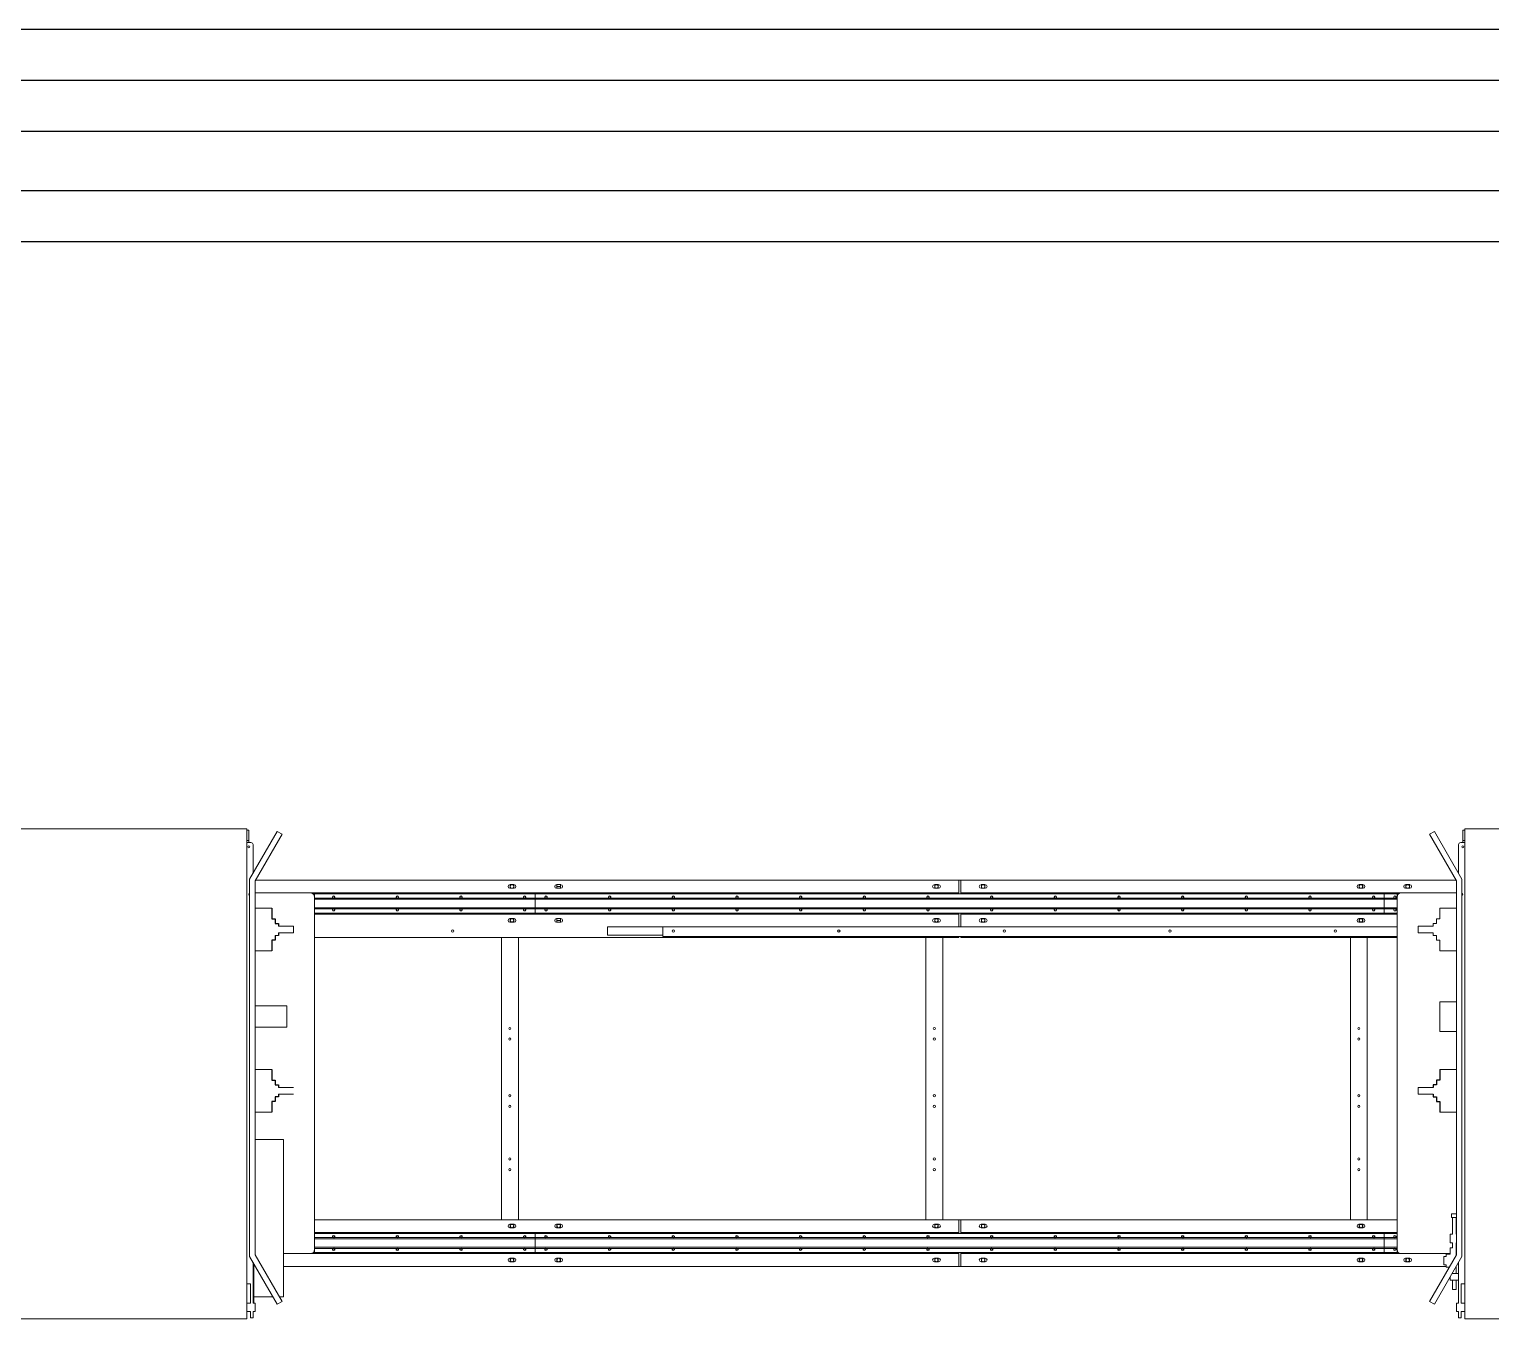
# Model space of a CAD drawing. Header units: inches. Extents: x -26985 to 86262, y -10753 to 149570.
# Drawn here: x -5993 to -2550, y 136619 to 139657 of the extents above; entities that cross this region are included whole.
import ezdxf

# ---------------------------------------------------------------- set-up
doc = ezdxf.new("R2010")
doc.units = ezdxf.units.IN
doc.header["$MEASUREMENT"] = 0

msp = doc.modelspace()

# ---------------------------------------------------------------- linework, layer by layer
at = {"color": 0, "linetype": 'Continuous', "lineweight": -3}
for p, q in [((-9688.6, 139656.9), (73931.4, 139656.9)), ((-9568.6, 139416.9), (73931.4, 139416.9)), ((-9568.6, 139276.9), (73931.4, 139276.9))]:
    msp.add_line(p, q, dxfattribs=at)
at = {"color": 1, "linetype": 'Continuous', "lineweight": -3}
for p, q in [((-9568.6, 139536.9), (73931.4, 139536.9)), ((-9568.6, 139156.9), (73931.4, 139156.9))]:
    msp.add_line(p, q, dxfattribs=at)
at = {"color": 0, "linetype": 'Continuous', "lineweight": 0}
for p, q in [((-5480.6, 137772.8), (-6100.6, 137772.8)), ((-5480.6, 137772.8), (-5480.6, 137760.8)), ((-5475.6, 137769.8), (-5480.6, 137769.8)), ((-5480.6, 137760.8), (-5480.6, 136645.8)), ((-5475.6, 137769.8), (-5475.6, 137760.8)), ((-5475.6, 137760.8), (-5475.6, 137745.8)), ((-5473.6, 137654.3), (-5408.6, 137766.9)), ((-5460.6, 137650.8), (-5397.3, 137760.4)), ((-5408.6, 137766.9), (-5397.3, 137760.4)), ((-2682.6, 137766.9), (-2693.8, 137760.4)), ((-2630.6, 137650.8), (-2693.8, 137760.4)), ((-2617.6, 137654.3), (-2682.6, 137766.9)), ((-2615.6, 137760.8), (-2615.6, 137769.8)), ((-2610.6, 137769.8), (-2615.6, 137769.8)), ((-2615.6, 137760.8), (-2615.6, 137745.8)), ((-2610.6, 137760.8), (-2610.6, 137772.8)), ((-1990.6, 137772.8), (-2610.6, 137772.8)), ((-2610.6, 137760.8), (-2610.6, 136645.8)), ((-5475.6, 137745.8), (-5480.6, 137745.8)), ((-5480.6, 137740.8), (-5470.6, 137740.8)), ((-5475.6, 137745.8), (-5475.6, 137740.8)), ((-5465.6, 137735.8), (-5465.6, 137668.2)), ((-2625.6, 137668.2), (-2625.6, 137735.8)), ((-2620.6, 137740.8), (-2610.6, 137740.8)), ((-2610.6, 137745.8), (-2615.6, 137745.8)), ((-2615.6, 137745.8), (-2615.6, 137740.8)), ((-5473.6, 136765.8), (-5473.6, 137654.3)), ((-2617.6, 136765.8), (-2617.6, 137654.3)), ((-5460.6, 136769.3), (-5460.6, 137650.8)), ((-5330.6, 137622.3), (-5460.6, 137622.3)), ((-5459.7, 137652.3), (-3803.1, 137652.3)), ((-5330.6, 137622.3), (-5320.6, 137622.3)), ((-5322.6, 137620.3), (-5324.6, 137620.3)), ((-5322.6, 137619.8), (-5323.9, 137619.8)), ((-5322.6, 137620.3), (-5322.6, 137618.3)), ((-5320.6, 137622.3), (-3803.1, 137622.3)), ((-5320.6, 137622.3), (-5320.6, 137612.3)), ((-4800.6, 137619.8), (-5320.6, 137619.8)), ((-4850.6, 137641.6), (-4860.6, 137641.6)), ((-4860.6, 137633.1), (-4850.6, 137633.1)), ((-4859.8, 137641.6), (-4859.8, 137633.1)), ((-4859.8, 137637.3), (-4859.6, 137637.3)), ((-4851.6, 137637.3), (-4851.3, 137637.3)), ((-4851.3, 137633.1), (-4851.3, 137641.6)), ((-2800.6, 137619.8), (-4800.6, 137619.8)), ((-4800.6, 137619.8), (-4800.6, 137610)), ((-4800.6, 137619.8), (-4800.6, 137610)), ((-4740.6, 137641.6), (-4750.6, 137641.6)), ((-4750.6, 137633.1), (-4740.6, 137633.1)), ((-4749.8, 137641.6), (-4749.8, 137633.1)), ((-4749.8, 137637.3), (-4741.3, 137637.3)), ((-4741.3, 137633.1), (-4741.3, 137641.6)), ((-3850.6, 137641.6), (-3860.6, 137641.6)), ((-3860.6, 137633.1), (-3850.6, 137633.1)), ((-3859.8, 137641.6), (-3859.8, 137633.1)), ((-3859.8, 137637.3), (-3859.6, 137637.3)), ((-3851.6, 137637.3), (-3851.3, 137637.3)), ((-3851.3, 137633.1), (-3851.3, 137641.6)), ((-3803.1, 137652.3), (-3798.1, 137652.3)), ((-3803.1, 137622.3), (-3803.1, 137652.3)), ((-3803.1, 137619.8), (-3803.1, 137622.3)), ((-3798.1, 137652.3), (-2631.4, 137652.3)), ((-3798.1, 137652.3), (-3798.1, 137622.3)), ((-3798.1, 137622.3), (-2770.6, 137622.3)), ((-3798.1, 137619.8), (-3798.1, 137622.3)), ((-3740.6, 137641.6), (-3750.6, 137641.6)), ((-3750.6, 137633.1), (-3740.6, 137633.1)), ((-3749.8, 137641.6), (-3749.8, 137633.1)), ((-3749.8, 137637.3), (-3749.6, 137637.3)), ((-3741.6, 137637.3), (-3741.3, 137637.3)), ((-3741.3, 137633.1), (-3741.3, 137641.6)), ((-2850.6, 137641.6), (-2860.6, 137641.6)), ((-2860.6, 137633.1), (-2850.6, 137633.1)), ((-2859.8, 137641.6), (-2859.8, 137633.1)), ((-2859.8, 137637.3), (-2859.6, 137637.3)), ((-2851.6, 137637.3), (-2851.3, 137637.3)), ((-2851.3, 137633.1), (-2851.3, 137641.6)), ((-2800.6, 137619.8), (-2800.6, 137610)), ((-2770.6, 137619.8), (-2800.6, 137619.8)), ((-2800.6, 137619.8), (-2800.6, 137610)), ((-2770.6, 137622.3), (-2770.6, 137612.3)), ((-2760.6, 137622.3), (-2770.6, 137622.3)), ((-2768.6, 137620.3), (-2768.6, 137618.3)), ((-2768.6, 137620.3), (-2766.6, 137620.3)), ((-2767.2, 137619.8), (-2768.6, 137619.8)), ((-2630.6, 137622.3), (-2760.6, 137622.3)), ((-2740.6, 137641.6), (-2750.6, 137641.6)), ((-2750.6, 137633.1), (-2740.6, 137633.1)), ((-2749.8, 137641.6), (-2749.8, 137633.1)), ((-2749.8, 137637.3), (-2749.6, 137637.3)), ((-2741.6, 137637.3), (-2741.3, 137637.3)), ((-2741.3, 137633.1), (-2741.3, 137641.6)), ((-2630.6, 136769.3), (-2630.6, 137650.8)), ((-5460.6, 137585.8), (-5425.6, 137585.8)), ((-5425.6, 137585.8), (-5421.6, 137585.8)), ((-5320.6, 137612.3), (-5320.6, 136782.3)), ((-5277.1, 137610), (-5320.6, 137610)), ((-4800.6, 137607.3), (-5320.6, 137607.3)), ((-4800.6, 137587.3), (-5320.6, 137587.3)), ((-5277.1, 137584.6), (-5320.6, 137584.6)), ((-5127.1, 137610), (-5274, 137610)), ((-5127.1, 137584.6), (-5274, 137584.6)), ((-4977.1, 137610), (-5124, 137610)), ((-4977.1, 137584.6), (-5124, 137584.6)), ((-4827.1, 137610), (-4974, 137610)), ((-4827.1, 137584.6), (-4974, 137584.6)), ((-4800.6, 137610), (-4824, 137610)), ((-4800.6, 137584.6), (-4824, 137584.6)), ((-4777.1, 137610), (-4800.6, 137610)), ((-4800.6, 137610), (-4800.6, 137607.3)), ((-4800.6, 137607.3), (-4800.6, 137610)), ((-4800.6, 137587.3), (-4800.6, 137607.3)), ((-2800.6, 137607.3), (-4800.6, 137607.3)), ((-4800.6, 137607.3), (-4800.6, 137587.3)), ((-4800.6, 137587.3), (-4800.6, 137584.6)), ((-2800.6, 137587.3), (-4800.6, 137587.3)), ((-4800.6, 137587.3), (-4800.6, 137584.6)), ((-4777.1, 137584.6), (-4800.6, 137584.6)), ((-4800.6, 137584.6), (-4800.6, 137574.8)), ((-4800.6, 137584.6), (-4800.6, 137574.8)), ((-4627.1, 137610), (-4774, 137610)), ((-4627.1, 137584.6), (-4774, 137584.6)), ((-4477.1, 137610), (-4624, 137610)), ((-4477.1, 137584.6), (-4624, 137584.6)), ((-4327.1, 137610), (-4474, 137610)), ((-4327.1, 137584.6), (-4474, 137584.6)), ((-4177.1, 137610), (-4324, 137610)), ((-4177.1, 137584.6), (-4324, 137584.6)), ((-4027.1, 137610), (-4174, 137610)), ((-4027.1, 137584.6), (-4174, 137584.6)), ((-3877.1, 137610), (-4024, 137610)), ((-3877.1, 137584.6), (-4024, 137584.6)), ((-3727.1, 137610), (-3874, 137610)), ((-3727.1, 137584.6), (-3874, 137584.6)), ((-3577.1, 137610), (-3724, 137610)), ((-3577.1, 137584.6), (-3724, 137584.6)), ((-3427.1, 137610), (-3574, 137610)), ((-3427.1, 137584.6), (-3574, 137584.6)), ((-3277.1, 137610), (-3424, 137610)), ((-3277.1, 137584.6), (-3424, 137584.6)), ((-3127.1, 137610), (-3274, 137610)), ((-3127.1, 137584.6), (-3274, 137584.6)), ((-2977.1, 137610), (-3124, 137610)), ((-2977.1, 137584.6), (-3124, 137584.6)), ((-2827.1, 137610), (-2974, 137610)), ((-2827.1, 137584.6), (-2974, 137584.6)), ((-2800.6, 137610), (-2824, 137610)), ((-2800.6, 137584.6), (-2824, 137584.6)), ((-2800.6, 137607.3), (-2800.6, 137610)), ((-2777.1, 137610), (-2800.6, 137610)), ((-2800.6, 137610), (-2800.6, 137607.3)), ((-2800.6, 137607.3), (-2800.6, 137587.3)), ((-2800.6, 137587.3), (-2800.6, 137607.3)), ((-2770.6, 137607.3), (-2800.6, 137607.3)), ((-2800.6, 137587.3), (-2800.6, 137584.6)), ((-2800.6, 137587.3), (-2800.6, 137584.6)), ((-2770.6, 137587.3), (-2800.6, 137587.3)), ((-2800.6, 137584.6), (-2800.6, 137574.8)), ((-2777.1, 137584.6), (-2800.6, 137584.6)), ((-2800.6, 137584.6), (-2800.6, 137574.8)), ((-2770.6, 137610), (-2774, 137610)), ((-2770.6, 137584.6), (-2774, 137584.6)), ((-2770.6, 136782.3), (-2770.6, 137612.3)), ((-2665.6, 137585.8), (-2669.6, 137585.8)), ((-2669.6, 137560.8), (-2669.6, 137585.8)), ((-2630.6, 137585.8), (-2665.6, 137585.8)), ((-5421.6, 137560.8), (-5413.6, 137560.8)), ((-5413.6, 137549.8), (-5405.6, 137549.8)), ((-4800.6, 137574.8), (-5320.6, 137574.8)), ((-5320.6, 137572.3), (-3803.1, 137572.3)), ((-4850.6, 137561.6), (-4860.6, 137561.6)), ((-4860.6, 137553.1), (-4850.6, 137553.1)), ((-4859.8, 137561.6), (-4859.8, 137553.1)), ((-4851.3, 137553.1), (-4851.3, 137561.6)), ((-2800.6, 137574.8), (-4800.6, 137574.8)), ((-4740.6, 137561.6), (-4750.6, 137561.6)), ((-4750.6, 137553.1), (-4740.6, 137553.1)), ((-4749.8, 137561.6), (-4749.8, 137553.1)), ((-4741.3, 137557.3), (-4749.8, 137557.3)), ((-4741.3, 137553.1), (-4741.3, 137561.6)), ((-3850.6, 137561.6), (-3860.6, 137561.6)), ((-3860.6, 137553.1), (-3850.6, 137553.1)), ((-3859.8, 137561.6), (-3859.8, 137553.1)), ((-3851.3, 137553.1), (-3851.3, 137561.6)), ((-3803.1, 137572.3), (-3803.1, 137574.8)), ((-3803.1, 137542.3), (-3803.1, 137572.3)), ((-3798.1, 137572.3), (-3798.1, 137574.8)), ((-3798.1, 137572.3), (-3798.1, 137542.3)), ((-3798.1, 137572.3), (-2770.6, 137572.3)), ((-3740.6, 137561.6), (-3750.6, 137561.6)), ((-3750.6, 137553.1), (-3740.6, 137553.1)), ((-3749.8, 137561.6), (-3749.8, 137553.1)), ((-3749.6, 137557.3), (-3749.8, 137557.3)), ((-3741.3, 137557.3), (-3741.6, 137557.3)), ((-3741.3, 137553.1), (-3741.3, 137561.6)), ((-2850.6, 137561.6), (-2860.6, 137561.6)), ((-2860.6, 137553.1), (-2850.6, 137553.1)), ((-2859.8, 137561.6), (-2859.8, 137553.1)), ((-2851.3, 137553.1), (-2851.3, 137561.6)), ((-2770.6, 137574.8), (-2800.6, 137574.8)), ((-2677.6, 137549.8), (-2685.6, 137549.8)), ((-2685.6, 137543.8), (-2685.6, 137549.8)), ((-2669.6, 137560.8), (-2677.6, 137560.8)), ((-2677.6, 137560.8), (-2677.6, 137549.8)), ((-5413.6, 137521.8), (-5405.6, 137521.8)), ((-5405.6, 137543.8), (-5370.6, 137543.8)), ((-5405.6, 137527.8), (-5370.6, 137527.8)), ((-5370.6, 137527.8), (-5370.6, 137543.8)), ((-5320.6, 137517.3), (-3803.1, 137517.3)), ((-4880.6, 137517.3), (-4880.6, 136852.3)), ((-4840.6, 137517.3), (-4840.6, 136852.3)), ((-4500.6, 137542.3), (-4630.6, 137542.3)), ((-4630.6, 137542.3), (-4630.6, 137522.3)), ((-4500.6, 137522.3), (-4630.6, 137522.3)), ((-4500.6, 137542.3), (-2770.6, 137542.3)), ((-4500.6, 137542.3), (-4500.6, 137519.8)), ((-2770.6, 137519.8), (-4500.6, 137519.8)), ((-3880.6, 137517.3), (-3880.6, 136852.3)), ((-3840.6, 137517.3), (-3840.6, 136852.3)), ((-3803.1, 137517.3), (-3803.1, 137519.8)), ((-3798.1, 137519.8), (-3798.1, 137517.3)), ((-3798.1, 137517.3), (-2770.6, 137517.3)), ((-2880.6, 137517.3), (-2880.6, 136852.3)), ((-2840.6, 137517.3), (-2840.6, 136852.3)), ((-2720.6, 137527.8), (-2720.6, 137543.8)), ((-2685.6, 137543.8), (-2720.6, 137543.8)), ((-2685.6, 137527.8), (-2720.6, 137527.8)), ((-2685.6, 137521.8), (-2685.6, 137527.8)), ((-2677.6, 137521.8), (-2685.6, 137521.8)), ((-2677.6, 137521.8), (-2677.6, 137510.8)), ((-5425.6, 137485.8), (-5460.6, 137485.8)), ((-5421.6, 137485.8), (-5425.6, 137485.8)), ((-5421.6, 137510.8), (-5413.6, 137510.8)), ((-2669.6, 137510.8), (-2677.6, 137510.8)), ((-2669.6, 137485.8), (-2669.6, 137510.8)), ((-2669.6, 137485.8), (-2665.6, 137485.8)), ((-2665.6, 137485.8), (-2630.6, 137485.8)), ((-5460.6, 137355.8), (-5425.6, 137355.8)), ((-5385.6, 137355.8), (-5425.6, 137355.8)), ((-5385.6, 137305.8), (-5385.6, 137355.8)), ((-2669.6, 137365.8), (-2665.6, 137365.8)), ((-2669.6, 137365.8), (-2669.6, 137295.8)), ((-2630.6, 137365.8), (-2665.6, 137365.8)), ((-5425.6, 137305.8), (-5460.6, 137305.8)), ((-5425.6, 137305.8), (-5385.6, 137305.8)), ((-2665.6, 137295.8), (-2669.6, 137295.8)), ((-2665.6, 137295.8), (-2630.6, 137295.8)), ((-5460.6, 137205.8), (-5425.6, 137205.8)), ((-5425.6, 137205.8), (-5421.6, 137205.8)), ((-2665.6, 137205.8), (-2669.6, 137205.8)), ((-2630.6, 137205.8), (-2665.6, 137205.8)), ((-5421.6, 137180.8), (-5413.6, 137180.8)), ((-2669.6, 137180.8), (-2677.6, 137180.8)), ((-5413.6, 137169.8), (-5405.6, 137169.8)), ((-5413.6, 137141.8), (-5405.6, 137141.8)), ((-5405.6, 137163.8), (-5370.6, 137163.8)), ((-5405.6, 137147.8), (-5370.6, 137147.8)), ((-2720.6, 137147.8), (-2720.6, 137163.8)), ((-2685.6, 137163.8), (-2720.6, 137163.8)), ((-2685.6, 137147.8), (-2720.6, 137147.8)), ((-2677.6, 137169.8), (-2685.6, 137169.8)), ((-2677.6, 137141.8), (-2685.6, 137141.8)), ((-5425.6, 137105.8), (-5460.6, 137105.8)), ((-5421.6, 137105.8), (-5425.6, 137105.8)), ((-5421.6, 137130.8), (-5413.6, 137130.8)), ((-2669.6, 137130.8), (-2677.6, 137130.8)), ((-2669.6, 137105.8), (-2665.6, 137105.8)), ((-2665.6, 137105.8), (-2630.6, 137105.8)), ((-5460.6, 137040.8), (-5393.6, 137040.8)), ((-5393.6, 137040.8), (-5393.6, 136670.8)), ((-2630.6, 136865.8), (-2642.1, 136865.8)), ((-2642.1, 136857.8), (-2642.1, 136865.8)), ((-3803.1, 136852.3), (-5320.6, 136852.3)), ((-4860.6, 136841.6), (-4850.6, 136841.6)), ((-4850.6, 136833.1), (-4860.6, 136833.1)), ((-4859.8, 136833.1), (-4859.8, 136841.6)), ((-4851.3, 136841.6), (-4851.3, 136833.1)), ((-4750.6, 136841.6), (-4740.6, 136841.6)), ((-4740.6, 136833.1), (-4750.6, 136833.1)), ((-4749.8, 136833.1), (-4749.8, 136841.6)), ((-4749.6, 136837.3), (-4749.8, 136837.3)), ((-4741.3, 136837.3), (-4741.6, 136837.3)), ((-4741.3, 136841.6), (-4741.3, 136833.1)), ((-3860.6, 136841.6), (-3850.6, 136841.6)), ((-3850.6, 136833.1), (-3860.6, 136833.1)), ((-3859.8, 136833.1), (-3859.8, 136841.6)), ((-3851.3, 136841.6), (-3851.3, 136833.1)), ((-3803.1, 136852.3), (-3803.1, 136822.3)), ((-3798.1, 136852.3), (-3803.1, 136852.3)), ((-3798.1, 136822.3), (-3798.1, 136852.3)), ((-2770.6, 136852.3), (-3798.1, 136852.3)), ((-3750.6, 136841.6), (-3740.6, 136841.6)), ((-3740.6, 136833.1), (-3750.6, 136833.1)), ((-3749.8, 136833.1), (-3749.8, 136841.6)), ((-3749.6, 136837.3), (-3749.8, 136837.3)), ((-3741.3, 136837.3), (-3741.6, 136837.3)), ((-3741.3, 136841.6), (-3741.3, 136833.1)), ((-2860.6, 136841.6), (-2850.6, 136841.6)), ((-2850.6, 136833.1), (-2860.6, 136833.1)), ((-2859.8, 136833.1), (-2859.8, 136841.6)), ((-2851.3, 136841.6), (-2851.3, 136833.1)), ((-2642.1, 136857.8), (-2630.6, 136857.8)), ((-2639.6, 136857.8), (-2639.6, 136817.8)), ((-2631.6, 136857.8), (-2631.6, 136817.8)), ((-3803.1, 136822.3), (-5320.6, 136822.3)), ((-4800.6, 136819.8), (-5320.6, 136819.8)), ((-5277.1, 136810), (-5320.6, 136810)), ((-4800.6, 136807.3), (-5320.6, 136807.3)), ((-5127.1, 136810), (-5274, 136810)), ((-4977.1, 136810), (-5124, 136810)), ((-4827.1, 136810), (-4974, 136810)), ((-4800.6, 136810), (-4824, 136810)), ((-2800.6, 136819.8), (-4800.6, 136819.8)), ((-4800.6, 136819.8), (-4800.6, 136810)), ((-4800.6, 136819.8), (-4800.6, 136810)), ((-4777.1, 136810), (-4800.6, 136810)), ((-4800.6, 136810), (-4800.6, 136807.3)), ((-4800.6, 136807.3), (-4800.6, 136810)), ((-4800.6, 136787.3), (-4800.6, 136807.3)), ((-2800.6, 136807.3), (-4800.6, 136807.3)), ((-4800.6, 136807.3), (-4800.6, 136787.3)), ((-4627.1, 136810), (-4774, 136810)), ((-4477.1, 136810), (-4624, 136810)), ((-4327.1, 136810), (-4474, 136810)), ((-4177.1, 136810), (-4324, 136810)), ((-4027.1, 136810), (-4174, 136810)), ((-3877.1, 136810), (-4024, 136810)), ((-3727.1, 136810), (-3874, 136810)), ((-3803.1, 136819.8), (-3803.1, 136822.3)), ((-3798.1, 136819.8), (-3798.1, 136822.3)), ((-2770.6, 136822.3), (-3798.1, 136822.3)), ((-3577.1, 136810), (-3724, 136810)), ((-3427.1, 136810), (-3574, 136810)), ((-3277.1, 136810), (-3424, 136810)), ((-3127.1, 136810), (-3274, 136810)), ((-2977.1, 136810), (-3124, 136810)), ((-2827.1, 136810), (-2974, 136810)), ((-2800.6, 136810), (-2824, 136810)), ((-2800.6, 136819.8), (-2800.6, 136810)), ((-2770.6, 136819.8), (-2800.6, 136819.8)), ((-2800.6, 136819.8), (-2800.6, 136810)), ((-2800.6, 136807.3), (-2800.6, 136810)), ((-2777.1, 136810), (-2800.6, 136810)), ((-2800.6, 136810), (-2800.6, 136807.3)), ((-2800.6, 136807.3), (-2800.6, 136787.3)), ((-2800.6, 136787.3), (-2800.6, 136807.3)), ((-2770.6, 136807.3), (-2800.6, 136807.3)), ((-2770.6, 136810), (-2774, 136810)), ((-2645.6, 136797.8), (-2645.6, 136817.8)), ((-2645.6, 136817.8), (-2639.6, 136817.8)), ((-2645.6, 136797.8), (-2639.6, 136797.8)), ((-2639.6, 136797.8), (-2639.6, 136786.3)), ((-2631.6, 136817.8), (-2630.6, 136817.8)), ((-2631.6, 136797.8), (-2630.6, 136797.8)), ((-2631.6, 136797.8), (-2631.6, 136767.6)), ((-5473.6, 136765.8), (-5408.6, 136653.3)), ((-5460.6, 136769.3), (-5397.3, 136659.8)), ((-5330.6, 136772.3), (-5393.6, 136772.3)), ((-5330.6, 136772.3), (-5320.6, 136772.3)), ((-5322.6, 136774.3), (-5324.6, 136774.3)), ((-5322.6, 136774.8), (-5323.9, 136774.8)), ((-5322.6, 136776.3), (-5322.6, 136774.3)), ((-4800.6, 136787.3), (-5320.6, 136787.3)), ((-5277.1, 136784.6), (-5320.6, 136784.6)), ((-5320.6, 136782.3), (-5320.6, 136772.3)), ((-4800.6, 136774.8), (-5320.6, 136774.8)), ((-3803.1, 136772.3), (-5320.6, 136772.3)), ((-5127.1, 136784.6), (-5274, 136784.6)), ((-4977.1, 136784.6), (-5124, 136784.6)), ((-4827.1, 136784.6), (-4974, 136784.6)), ((-4860.6, 136761.6), (-4850.6, 136761.6)), ((-4859.8, 136753.1), (-4859.8, 136761.6)), ((-4851.3, 136761.6), (-4851.3, 136753.1)), ((-4800.6, 136784.6), (-4824, 136784.6)), ((-4800.6, 136787.3), (-4800.6, 136784.6)), ((-2800.6, 136787.3), (-4800.6, 136787.3)), ((-4800.6, 136787.3), (-4800.6, 136784.6)), ((-4777.1, 136784.6), (-4800.6, 136784.6)), ((-4800.6, 136784.6), (-4800.6, 136774.8)), ((-4800.6, 136784.6), (-4800.6, 136774.8)), ((-2800.6, 136774.8), (-4800.6, 136774.8)), ((-4627.1, 136784.6), (-4774, 136784.6)), ((-4750.6, 136761.6), (-4740.6, 136761.6)), ((-4749.8, 136753.1), (-4749.8, 136761.6)), ((-4741.3, 136761.6), (-4741.3, 136753.1)), ((-4477.1, 136784.6), (-4624, 136784.6)), ((-4327.1, 136784.6), (-4474, 136784.6)), ((-4177.1, 136784.6), (-4324, 136784.6)), ((-4027.1, 136784.6), (-4174, 136784.6)), ((-3877.1, 136784.6), (-4024, 136784.6)), ((-3727.1, 136784.6), (-3874, 136784.6)), ((-3860.6, 136761.6), (-3850.6, 136761.6)), ((-3859.8, 136753.1), (-3859.8, 136761.6)), ((-3851.3, 136761.6), (-3851.3, 136753.1)), ((-3803.1, 136772.3), (-3803.1, 136774.8)), ((-3803.1, 136772.3), (-3803.1, 136742.3)), ((-3798.1, 136772.3), (-3798.1, 136774.8)), ((-3798.1, 136742.3), (-3798.1, 136772.3)), ((-2770.6, 136772.3), (-3798.1, 136772.3)), ((-3750.6, 136761.6), (-3740.6, 136761.6)), ((-3749.8, 136753.1), (-3749.8, 136761.6)), ((-3741.3, 136761.6), (-3741.3, 136753.1)), ((-3577.1, 136784.6), (-3724, 136784.6)), ((-3427.1, 136784.6), (-3574, 136784.6)), ((-3277.1, 136784.6), (-3424, 136784.6)), ((-3127.1, 136784.6), (-3274, 136784.6)), ((-2977.1, 136784.6), (-3124, 136784.6)), ((-2827.1, 136784.6), (-2974, 136784.6)), ((-2860.6, 136761.6), (-2850.6, 136761.6)), ((-2859.8, 136753.1), (-2859.8, 136761.6)), ((-2851.3, 136761.6), (-2851.3, 136753.1)), ((-2800.6, 136784.6), (-2824, 136784.6)), ((-2800.6, 136787.3), (-2800.6, 136784.6)), ((-2800.6, 136787.3), (-2800.6, 136784.6)), ((-2770.6, 136787.3), (-2800.6, 136787.3)), ((-2800.6, 136784.6), (-2800.6, 136774.8)), ((-2777.1, 136784.6), (-2800.6, 136784.6)), ((-2800.6, 136784.6), (-2800.6, 136774.8)), ((-2770.6, 136774.8), (-2800.6, 136774.8)), ((-2770.6, 136784.6), (-2774, 136784.6)), ((-2770.6, 136782.3), (-2770.6, 136772.3)), ((-2760.6, 136772.3), (-2770.6, 136772.3)), ((-2768.6, 136776.3), (-2768.6, 136774.3)), ((-2767.2, 136774.8), (-2768.6, 136774.8)), ((-2768.6, 136774.3), (-2766.6, 136774.3)), ((-2645.6, 136772.3), (-2760.6, 136772.3)), ((-2750.6, 136761.6), (-2740.6, 136761.6)), ((-2749.8, 136753.1), (-2749.8, 136761.6)), ((-2741.3, 136761.6), (-2741.3, 136753.1)), ((-2630.6, 136769.3), (-2693.8, 136659.8)), ((-2617.6, 136765.8), (-2682.6, 136653.3)), ((-2660.6, 136745.8), (-2660.6, 136765.8)), ((-2660.6, 136765.8), (-2654.6, 136765.8)), ((-2654.6, 136770.8), (-2654.6, 136765.8)), ((-2645.6, 136770.8), (-2654.6, 136770.8)), ((-2645.6, 136786.3), (-2645.6, 136770.8)), ((-2639.6, 136786.3), (-2645.6, 136786.3)), ((-5465.6, 136752), (-5465.6, 136700.8)), ((-5463.6, 136725.8), (-5465.6, 136725.8)), ((-5463.6, 136670.8), (-5463.6, 136748.5)), ((-3803.1, 136742.3), (-5393.6, 136742.3)), ((-4890.6, 136742.3), (-4710.6, 136742.3)), ((-4890.6, 136742.3), (-4890.6, 136742.3)), ((-4850.6, 136753.1), (-4860.6, 136753.1)), ((-4859.8, 136757.3), (-4859.6, 136757.3)), ((-4851.6, 136757.3), (-4851.3, 136757.3)), ((-4740.6, 136753.1), (-4750.6, 136753.1)), ((-4749.8, 136757.3), (-4749.6, 136757.3)), ((-4741.6, 136757.3), (-4741.3, 136757.3)), ((-4710.6, 136742.3), (-4710.6, 136742.3)), ((-3890.6, 136742.3), (-3710.6, 136742.3)), ((-3890.6, 136742.3), (-3890.6, 136742.3)), ((-3850.6, 136753.1), (-3860.6, 136753.1)), ((-3859.8, 136757.3), (-3859.6, 136757.3)), ((-3851.6, 136757.3), (-3851.3, 136757.3)), ((-2654.6, 136742.3), (-3798.1, 136742.3)), ((-3740.6, 136753.1), (-3750.6, 136753.1)), ((-3749.8, 136757.3), (-3749.6, 136757.3)), ((-3741.6, 136757.3), (-3741.3, 136757.3)), ((-3710.6, 136742.3), (-3710.6, 136742.3)), ((-2890.6, 136742.3), (-2710.6, 136742.3)), ((-2890.6, 136742.3), (-2890.6, 136742.3)), ((-2850.6, 136753.1), (-2860.6, 136753.1)), ((-2859.8, 136757.3), (-2859.6, 136757.3)), ((-2851.6, 136757.3), (-2851.3, 136757.3)), ((-2740.6, 136753.1), (-2750.6, 136753.1)), ((-2749.8, 136757.3), (-2749.6, 136757.3)), ((-2741.6, 136757.3), (-2741.3, 136757.3)), ((-2710.6, 136742.3), (-2710.6, 136742.3)), ((-2660.6, 136745.8), (-2654.6, 136745.8)), ((-2654.6, 136745.8), (-2654.6, 136740.8)), ((-2647, 136740.8), (-2654.6, 136740.8)), ((-2640.6, 136725.8), (-2625.6, 136725.8)), ((-2639.6, 136727.7), (-2639.6, 136725.8)), ((-2631.6, 136741.6), (-2631.6, 136725.8)), ((-2625.6, 136700.8), (-2625.6, 136752)), ((-5471.6, 136700.8), (-5480.6, 136700.8)), ((-5471.6, 136700.8), (-5471.6, 136694.8)), ((-5471.6, 136694.8), (-5471.6, 136655.8)), ((-5463.6, 136709.8), (-5465.6, 136709.8)), ((-5465.6, 136700.8), (-5465.6, 136694.8)), ((-5465.6, 136694.8), (-5465.6, 136655.8)), ((-2645.6, 136717.3), (-2645.6, 136709.8)), ((-2645.6, 136709.8), (-2625.6, 136709.8)), ((-2639.6, 136709.8), (-2639.6, 136687.8)), ((-2631.6, 136709.8), (-2631.6, 136687.8)), ((-2625.6, 136694.8), (-2625.6, 136700.8)), ((-2625.6, 136694.8), (-2625.6, 136655.8)), ((-2619.6, 136700.8), (-2619.6, 136694.8)), ((-2610.6, 136700.8), (-2619.6, 136700.8)), ((-2619.6, 136655.8), (-2619.6, 136694.8)), ((-5480.6, 136655.8), (-5471.6, 136655.8)), ((-5463.6, 136672.8), (-5465.6, 136672.8)), ((-5465.6, 136655.8), (-5460.6, 136655.8)), ((-5418.7, 136670.8), (-5463.6, 136670.8)), ((-5463.6, 136670.8), (-5463.6, 136656.8)), ((-5463.6, 136656.8), (-5463.6, 136655.8)), ((-5460.6, 136655.8), (-5460.6, 136635.8)), ((-5408.6, 136653.3), (-5397.3, 136659.8)), ((-5393.6, 136670.8), (-5403.7, 136670.8)), ((-2682.6, 136653.3), (-2693.8, 136659.8)), ((-2631.6, 136687.8), (-2639.6, 136687.8)), ((-2630.6, 136635.8), (-2630.6, 136655.8)), ((-2630.6, 136655.8), (-2625.6, 136655.8)), ((-2619.6, 136655.8), (-2610.6, 136655.8)), ((-5480.6, 136645.8), (-5480.6, 136618.8)), ((-5480.6, 136635.8), (-5471.6, 136635.8)), ((-5471.6, 136623.1), (-5471.6, 136635.8)), ((-5471.6, 136623.1), (-5471.6, 136620.8)), ((-5465.6, 136620.8), (-5471.6, 136620.8)), ((-5465.6, 136635.8), (-5460.6, 136635.8)), ((-5465.6, 136635.8), (-5465.6, 136623.1)), ((-5465.6, 136623.1), (-5465.6, 136620.8)), ((-2630.6, 136635.8), (-2625.6, 136635.8)), ((-2625.6, 136623.1), (-2625.6, 136635.8)), ((-2625.6, 136623.1), (-2625.6, 136620.8)), ((-2625.6, 136620.8), (-2619.6, 136620.8)), ((-2619.6, 136635.8), (-2610.6, 136635.8)), ((-2619.6, 136635.8), (-2619.6, 136623.1)), ((-2619.6, 136620.8), (-2619.6, 136623.1)), ((-2610.6, 136618.8), (-2610.6, 136645.8)), ((-5480.6, 136618.8), (-6100.6, 136618.8)), ((-1990.6, 136618.8), (-2610.6, 136618.8))]:
    msp.add_line(p, q, dxfattribs=at)
for p, q in [((-5421.6, 137585.8), (-5421.6, 137560.8)), ((-5421.6, 137560.8), (-5413.6, 137560.8)), ((-5413.6, 137560.8), (-5413.6, 137549.8)), ((-5413.6, 137549.8), (-5405.6, 137549.8)), ((-5405.6, 137549.8), (-5405.6, 137543.8)), ((-5413.6, 137521.8), (-5413.6, 137510.8)), ((-5405.6, 137527.8), (-5405.6, 137521.8)), ((-5413.6, 137510.8), (-5421.6, 137510.8)), ((-5421.6, 137510.8), (-5421.6, 137485.8)), ((-5421.6, 137205.8), (-5421.6, 137180.8)), ((-2669.6, 137205.8), (-2669.6, 137180.8)), ((-5421.6, 137180.8), (-5413.6, 137180.8)), ((-5413.6, 137180.8), (-5413.6, 137169.8)), ((-2669.6, 137180.8), (-2677.6, 137180.8)), ((-2677.6, 137180.8), (-2677.6, 137169.8)), ((-5413.6, 137169.8), (-5405.6, 137169.8)), ((-5405.6, 137141.8), (-5413.6, 137141.8)), ((-5413.6, 137141.8), (-5413.6, 137130.8)), ((-5405.6, 137169.8), (-5405.6, 137163.8)), ((-5405.6, 137147.8), (-5405.6, 137141.8)), ((-2677.6, 137169.8), (-2685.6, 137169.8)), ((-2685.6, 137169.8), (-2685.6, 137163.8)), ((-2685.6, 137147.8), (-2685.6, 137141.8)), ((-2685.6, 137141.8), (-2677.6, 137141.8)), ((-2677.6, 137141.8), (-2677.6, 137130.8)), ((-5413.6, 137130.8), (-5421.6, 137130.8)), ((-5421.6, 137130.8), (-5421.6, 137105.8)), ((-2677.6, 137130.8), (-2669.6, 137130.8)), ((-2669.6, 137130.8), (-2669.6, 137105.8))]:
    msp.add_line(p, q)
for centre, radius in [((-5475.6, 137730.8), 2.5), ((-2615.6, 137730.8), 2.5), ((-5275.6, 137612.3), 2.2), ((-5275.6, 137582.3), 2.2), ((-5125.6, 137612.3), 2.2), ((-5125.6, 137582.3), 2.2), ((-4975.6, 137612.3), 2.2), ((-4975.6, 137582.3), 2.2), ((-4825.6, 137612.3), 2.2), ((-4825.6, 137582.3), 2.2), ((-4775.6, 137612.3), 2.2), ((-4775.6, 137582.3), 2.2), ((-4625.6, 137612.3), 2.2), ((-4625.6, 137582.3), 2.2), ((-4475.6, 137612.3), 2.2), ((-4475.6, 137582.3), 2.2), ((-4325.6, 137612.3), 2.2), ((-4325.6, 137582.3), 2.2), ((-4175.6, 137612.3), 2.2), ((-4175.6, 137582.3), 2.2), ((-4025.6, 137612.3), 2.2), ((-4025.6, 137582.3), 2.2), ((-3875.6, 137612.3), 2.2), ((-3875.6, 137582.3), 2.2), ((-3725.6, 137612.3), 2.2), ((-3725.6, 137582.3), 2.2), ((-3575.6, 137612.3), 2.2), ((-3575.6, 137582.3), 2.2), ((-3425.6, 137612.3), 2.2), ((-3425.6, 137582.3), 2.2), ((-3275.6, 137612.3), 2.2), ((-3275.6, 137582.3), 2.2), ((-3125.6, 137612.3), 2.2), ((-3125.6, 137582.3), 2.2), ((-2975.6, 137612.3), 2.2), ((-2975.6, 137582.3), 2.2), ((-2825.6, 137612.3), 2.2), ((-2825.6, 137582.3), 2.2), ((-2775.6, 137612.3), 2.2), ((-2775.6, 137582.3), 2.2), ((-4995.6, 137532.3), 2.75), ((-4860.6, 137144.3), 2.6), ((-3860.6, 137144.3), 2.6), ((-2860.6, 137144.3), 2.6), ((-4860.6, 137119.3), 2.6), ((-3860.6, 137119.3), 2.6), ((-2860.6, 137119.3), 2.6)]:
    msp.add_circle(centre, radius, dxfattribs=at)
at = {"color": 0, "linetype": 'Continuous', "lineweight": 0, "extrusion": (-2.14811e-33, 8.10423e-19, -1)}
for centre in [(4855.6, 137637.3), (3855.6, 137637.3), (3745.6, 137637.3), (2855.6, 137637.3), (2745.6, 137637.3), (4855.6, 137557.3), (3855.6, 137557.3), (3745.6, 137557.3), (2855.6, 137557.3), (4855.6, 136837.3), (4745.6, 136837.3), (3855.6, 136837.3), (3855.6, 136837.3), (3745.6, 136837.3), (3745.6, 136837.3), (2855.6, 136837.3), (4855.6, 136757.3), (4745.6, 136757.3), (3855.6, 136757.3), (3855.6, 136757.3), (3745.6, 136757.3), (3745.6, 136757.3), (2855.6, 136757.3), (2745.6, 136757.3)]:
    msp.add_circle(centre, 4, dxfattribs=at)
at = {"color": 0, "linetype": 'Continuous', "lineweight": 0, "extrusion": (1.48872e-34, 8.10423e-19, -1)}
for centre, radius in [((4475.6, 137532.3), 2.75), ((4085.6, 137532.3), 2.75), ((3695.6, 137532.3), 2.75), ((3305.6, 137532.3), 2.75), ((2915.6, 137532.3), 2.75), ((5275.6, 136812.3), 2.2), ((5125.6, 136812.3), 2.2), ((4975.6, 136812.3), 2.2), ((4825.6, 136812.3), 2.2), ((4775.6, 136812.3), 2.2), ((4625.6, 136812.3), 2.2), ((4475.6, 136812.3), 2.2), ((4325.6, 136812.3), 2.2), ((4175.6, 136812.3), 2.2), ((4025.6, 136812.3), 2.2), ((3875.6, 136812.3), 2.2), ((3725.6, 136812.3), 2.2), ((3575.6, 136812.3), 2.2), ((3425.6, 136812.3), 2.2), ((3275.6, 136812.3), 2.2), ((3125.6, 136812.3), 2.2), ((2975.6, 136812.3), 2.2), ((2825.6, 136812.3), 2.2), ((2775.6, 136812.3), 2.2), ((5275.6, 136782.3), 2.2), ((5125.6, 136782.3), 2.2), ((4975.6, 136782.3), 2.2), ((4825.6, 136782.3), 2.2), ((4775.6, 136782.3), 2.2), ((4625.6, 136782.3), 2.2), ((4475.6, 136782.3), 2.2), ((4325.6, 136782.3), 2.2), ((4175.6, 136782.3), 2.2), ((4025.6, 136782.3), 2.2), ((3875.6, 136782.3), 2.2), ((3725.6, 136782.3), 2.2), ((3575.6, 136782.3), 2.2), ((3425.6, 136782.3), 2.2), ((3275.6, 136782.3), 2.2), ((3125.6, 136782.3), 2.2), ((2975.6, 136782.3), 2.2), ((2825.6, 136782.3), 2.2), ((2775.6, 136782.3), 2.2)]:
    msp.add_circle(centre, radius, dxfattribs=at)
at = {"color": 0, "linetype": 'Continuous', "lineweight": 0, "extrusion": (-1.10718e-32, 8.10423e-19, -1)}
for centre in [(4860.6, 137302.8), (4860.6, 137277.8), (3860.6, 137302.8), (3860.6, 137277.8), (2860.6, 137302.8), (2860.6, 137277.8)]:
    msp.add_circle(centre, 2.6, dxfattribs=at)
at = {"color": 0, "linetype": 'Continuous', "lineweight": 0, "extrusion": (5.15821e-33, 8.10423e-19, -1)}
for centre in [(4860.6, 136995.3), (4860.6, 136970.3), (3860.6, 136995.3), (3860.6, 136970.3), (2860.6, 136995.3), (2860.6, 136970.3)]:
    msp.add_circle(centre, 2.6, dxfattribs=at)
at = {"color": 0, "linetype": 'Continuous', "lineweight": 0, "extrusion": (1.48872e-34, 8.10423e-19, -1)}
for centre, radius, start, end in [((5470.6, 137735.8), 5, 90, 180), ((2620.6, 137735.8), 5, 0, 90), ((5330.6, 137612.3), 10, 90, 180), ((2760.6, 137612.3), 10, 0, 90), ((4860.6, 136837.3), 4.25, 270, 90), ((4850.6, 136837.3), 4.25, 90, 270), ((4750.6, 136837.3), 4.25, 270, 90), ((4740.6, 136837.3), 4.25, 90, 270), ((3860.6, 136837.3), 4.25, 270, 90), ((3850.6, 136837.3), 4.25, 90, 270), ((3750.6, 136837.3), 4.25, 270, 90), ((3740.6, 136837.3), 4.25, 90, 270), ((2860.6, 136837.3), 4.25, 270, 90), ((2850.6, 136837.3), 4.25, 90, 270), ((5330.6, 136782.3), 10, 180, 270), ((4860.6, 136757.3), 4.25, 270, 90), ((4850.6, 136757.3), 4.25, 90, 270), ((4750.6, 136757.3), 4.25, 270, 90), ((4740.6, 136757.3), 4.25, 90, 270), ((3860.6, 136757.3), 4.25, 270, 90), ((3850.6, 136757.3), 4.25, 90, 270), ((3750.6, 136757.3), 4.25, 270, 90), ((3740.6, 136757.3), 4.25, 90, 270), ((2860.6, 136757.3), 4.25, 270, 90), ((2850.6, 136757.3), 4.25, 90, 270), ((2760.6, 136782.3), 10, 270, 0), ((2750.6, 136757.3), 4.25, 270, 90), ((2740.6, 136757.3), 4.25, 90, 270)]:
    msp.add_arc(centre, radius, start, end, dxfattribs=at)
at = {"color": 0, "linetype": 'Continuous', "lineweight": 0, "extrusion": (3.45276e-31, 8.10423e-19, -1)}
msp.add_arc((5472.6, 137618.8), 3, 289.4712, 70.5288, dxfattribs=at)
at = {"color": 0, "linetype": 'Continuous', "lineweight": 0}
for centre, start, end in [((-4860.6, 137637.3), 90, 270), ((-4850.6, 137637.3), 270, 90), ((-4750.6, 137637.3), 90, 270), ((-4740.6, 137637.3), 270, 90), ((-3860.6, 137637.3), 90, 270), ((-3850.6, 137637.3), 270, 90), ((-3750.6, 137637.3), 90, 270), ((-3740.6, 137637.3), 270, 90), ((-2860.6, 137637.3), 90, 270), ((-2850.6, 137637.3), 270, 90), ((-2750.6, 137637.3), 90, 270), ((-2740.6, 137637.3), 270, 90), ((-4860.6, 137557.3), 90, 270), ((-4850.6, 137557.3), 270, 90), ((-4750.6, 137557.3), 90, 270), ((-4740.6, 137557.3), 270, 90), ((-3860.6, 137557.3), 90, 270), ((-3850.6, 137557.3), 270, 90), ((-3750.6, 137557.3), 90, 270), ((-3740.6, 137557.3), 270, 90), ((-2860.6, 137557.3), 90, 270), ((-2850.6, 137557.3), 270, 90)]:
    msp.add_arc(centre, 4.25, start, end, dxfattribs=at)
at = {"color": 0, "linetype": 'Continuous', "lineweight": 0, "extrusion": (2.83646e-31, 8.10423e-19, -1)}
msp.add_arc((2618.6, 137618.8), 3, 109.4712, 250.5288, dxfattribs=at)
at = {"color": 0, "linetype": 'Continuous', "lineweight": 0, "extrusion": (6.91501e-30, 8.10423e-19, -1)}
for centre in [(5275.6, 137612.3), (4175.6, 137612.3), (4025.6, 137612.3), (3425.6, 137612.3), (3275.6, 137612.3), (5275.6, 136812.3), (4175.6, 136812.3), (4025.6, 136812.3), (3425.6, 136812.3), (3275.6, 136812.3)]:
    msp.add_arc(centre, 2.75, 303.3067, 236.6933, dxfattribs=at)
at = {"color": 0, "linetype": 'Continuous', "lineweight": 0, "extrusion": (-1.00578e-29, 8.10423e-19, -1)}
for centre in [(5275.6, 137582.3), (5125.6, 137582.3), (4975.6, 137582.3), (4475.6, 137582.3), (3275.6, 137582.3), (3125.6, 137582.3), (2975.6, 137582.3), (5275.6, 136782.3), (5125.6, 136782.3), (4975.6, 136782.3), (4475.6, 136782.3), (3275.6, 136782.3), (3125.6, 136782.3), (2975.6, 136782.3)]:
    msp.add_arc(centre, 2.75, 123.3067, 56.6933, dxfattribs=at)
at = {"color": 0, "linetype": 'Continuous', "lineweight": 0, "extrusion": (-5.12661e-32, -1.00826e-16, -1)}
for centre in [(5275.6, 137612.3), (5125.6, 137612.3), (4975.6, 137612.3), (4825.6, 137612.3), (4775.6, 137612.3), (4625.6, 137612.3), (4475.6, 137612.3), (4325.6, 137612.3), (4175.6, 137612.3), (4025.6, 137612.3), (3875.6, 137612.3), (3725.6, 137612.3), (3575.6, 137612.3), (3425.6, 137612.3), (3275.6, 137612.3), (3125.6, 137612.3), (2975.6, 137612.3), (2825.6, 137612.3), (2775.6, 137612.3), (5275.6, 136812.3), (5125.6, 136812.3), (4975.6, 136812.3), (4825.6, 136812.3), (4775.6, 136812.3), (4625.6, 136812.3), (4475.6, 136812.3), (4325.6, 136812.3), (4175.6, 136812.3), (4025.6, 136812.3), (3875.6, 136812.3), (3725.6, 136812.3), (3575.6, 136812.3), (3425.6, 136812.3), (3275.6, 136812.3), (3125.6, 136812.3), (2975.6, 136812.3), (2825.6, 136812.3), (2775.6, 136812.3)]:
    msp.add_arc(centre, 2.75, 236.6933, 303.3067, dxfattribs=at)
at = {"color": 0, "linetype": 'Continuous', "lineweight": 0, "extrusion": (-4.28652e-32, -1.00826e-16, -1)}
for centre in [(5275.6, 137582.3), (5125.6, 137582.3), (4975.6, 137582.3), (4825.6, 137582.3), (4775.6, 137582.3), (4625.6, 137582.3), (4475.6, 137582.3), (4325.6, 137582.3), (4175.6, 137582.3), (4025.6, 137582.3), (3875.6, 137582.3), (3725.6, 137582.3), (3575.6, 137582.3), (3425.6, 137582.3), (3275.6, 137582.3), (3125.6, 137582.3), (2975.6, 137582.3), (2825.6, 137582.3), (2775.6, 137582.3), (5275.6, 136782.3), (5125.6, 136782.3), (4975.6, 136782.3), (4825.6, 136782.3), (4775.6, 136782.3), (4625.6, 136782.3), (4475.6, 136782.3), (4325.6, 136782.3), (4175.6, 136782.3), (4025.6, 136782.3), (3875.6, 136782.3), (3725.6, 136782.3), (3575.6, 136782.3), (3425.6, 136782.3), (3275.6, 136782.3), (3125.6, 136782.3), (2975.6, 136782.3), (2825.6, 136782.3), (2775.6, 136782.3)]:
    msp.add_arc(centre, 2.75, 56.6933, 123.3067, dxfattribs=at)
at = {"color": 0, "linetype": 'Continuous', "lineweight": 0, "extrusion": (5.65776e-30, 8.10423e-19, -1)}
for centre in [(5125.6, 137612.3), (4975.6, 137612.3), (3125.6, 137612.3), (2975.6, 137612.3), (5125.6, 136812.3), (4975.6, 136812.3), (3125.6, 136812.3), (2975.6, 136812.3)]:
    msp.add_arc(centre, 2.75, 303.3067, 236.6933, dxfattribs=at)
at = {"color": 0, "linetype": 'Continuous', "lineweight": 0, "extrusion": (-1.07604e-29, 8.10423e-19, -1)}
for centre in [(4825.6, 137612.3), (2825.6, 137612.3), (4825.6, 136812.3), (2825.6, 136812.3)]:
    msp.add_arc(centre, 2.75, 303.3067, 236.6933, dxfattribs=at)
at = {"color": 0, "linetype": 'Continuous', "lineweight": 0, "extrusion": (1.17111e-30, 8.10423e-19, -1)}
for centre in [(4825.6, 137582.3), (2825.6, 137582.3), (4825.6, 136782.3), (2825.6, 136782.3)]:
    msp.add_arc(centre, 2.75, 123.3067, 56.6933, dxfattribs=at)
at = {"color": 0, "linetype": 'Continuous', "lineweight": 0, "extrusion": (2.98303e-30, 8.10423e-19, -1)}
for centre in [(4775.6, 137612.3), (2775.6, 137612.3), (4775.6, 136812.3), (2775.6, 136812.3)]:
    msp.add_arc(centre, 2.75, 303.3067, 236.6933, dxfattribs=at)
at = {"color": 0, "linetype": 'Continuous', "lineweight": 0, "extrusion": (-1.62701e-29, 8.10423e-19, -1)}
for centre in [(4775.6, 137582.3), (2775.6, 137582.3), (4775.6, 136782.3), (2775.6, 136782.3)]:
    msp.add_arc(centre, 2.75, 123.3067, 56.6933, dxfattribs=at)
at = {"color": 0, "linetype": 'Continuous', "lineweight": 0, "extrusion": (-5.74374e-30, 8.10423e-19, -1)}
for centre in [(4625.6, 137612.3), (4475.6, 137612.3), (4325.6, 137612.3), (4625.6, 136812.3), (4475.6, 136812.3), (4325.6, 136812.3)]:
    msp.add_arc(centre, 2.75, 303.3067, 236.6933, dxfattribs=at)
at = {"color": 0, "linetype": 'Continuous', "lineweight": 0, "extrusion": (-3.79624e-30, 8.10423e-19, -1)}
for centre in [(4625.6, 137582.3), (4625.6, 136782.3)]:
    msp.add_arc(centre, 2.75, 123.3067, 56.6933, dxfattribs=at)
at = {"color": 0, "linetype": 'Continuous', "lineweight": 0, "extrusion": (1.11082e-31, 8.10423e-19, -1)}
for centre in [(4325.6, 137582.3), (4175.6, 137582.3), (4025.6, 137582.3), (4325.6, 136782.3), (4175.6, 136782.3), (4025.6, 136782.3)]:
    msp.add_arc(centre, 2.75, 123.3067, 56.6933, dxfattribs=at)
at = {"color": 0, "linetype": 'Continuous', "lineweight": 0, "extrusion": (6.1508e-30, 8.10423e-19, -1)}
for centre in [(3875.6, 137612.3), (3875.6, 136812.3)]:
    msp.add_arc(centre, 2.75, 303.3067, 236.6933, dxfattribs=at)
at = {"color": 0, "linetype": 'Continuous', "lineweight": 0, "extrusion": (3.27885e-30, 8.10423e-19, -1)}
for centre in [(3875.6, 137582.3), (3875.6, 136782.3)]:
    msp.add_arc(centre, 2.75, 123.3067, 56.6933, dxfattribs=at)
at = {"color": 0, "linetype": 'Continuous', "lineweight": 0, "extrusion": (5.30031e-30, 8.10423e-19, -1)}
for centre in [(3725.6, 137612.3), (3725.6, 136812.3)]:
    msp.add_arc(centre, 2.75, 303.3067, 236.6933, dxfattribs=at)
at = {"color": 0, "linetype": 'Continuous', "lineweight": 0, "extrusion": (3.15559e-30, 8.10423e-19, -1)}
for centre in [(3725.6, 137582.3), (3725.6, 136782.3)]:
    msp.add_arc(centre, 2.75, 123.3067, 56.6933, dxfattribs=at)
at = {"color": 0, "linetype": 'Continuous', "lineweight": 0, "extrusion": (5.01681e-30, 8.10423e-19, -1)}
for centre in [(3575.6, 137612.3), (3575.6, 136812.3)]:
    msp.add_arc(centre, 2.75, 303.3067, 236.6933, dxfattribs=at)
at = {"color": 0, "linetype": 'Continuous', "lineweight": 0, "extrusion": (-4.99186e-30, 8.10423e-19, -1)}
for centre in [(3575.6, 137582.3), (3575.6, 136782.3)]:
    msp.add_arc(centre, 2.75, 123.3067, 56.6933, dxfattribs=at)
at = {"color": 0, "linetype": 'Continuous', "lineweight": 0, "extrusion": (-6.24911e-30, 8.10423e-19, -1)}
for centre in [(3425.6, 137582.3), (3425.6, 136782.3)]:
    msp.add_arc(centre, 2.75, 123.3067, 56.6933, dxfattribs=at)

doc.saveas('drawing.dxf')
